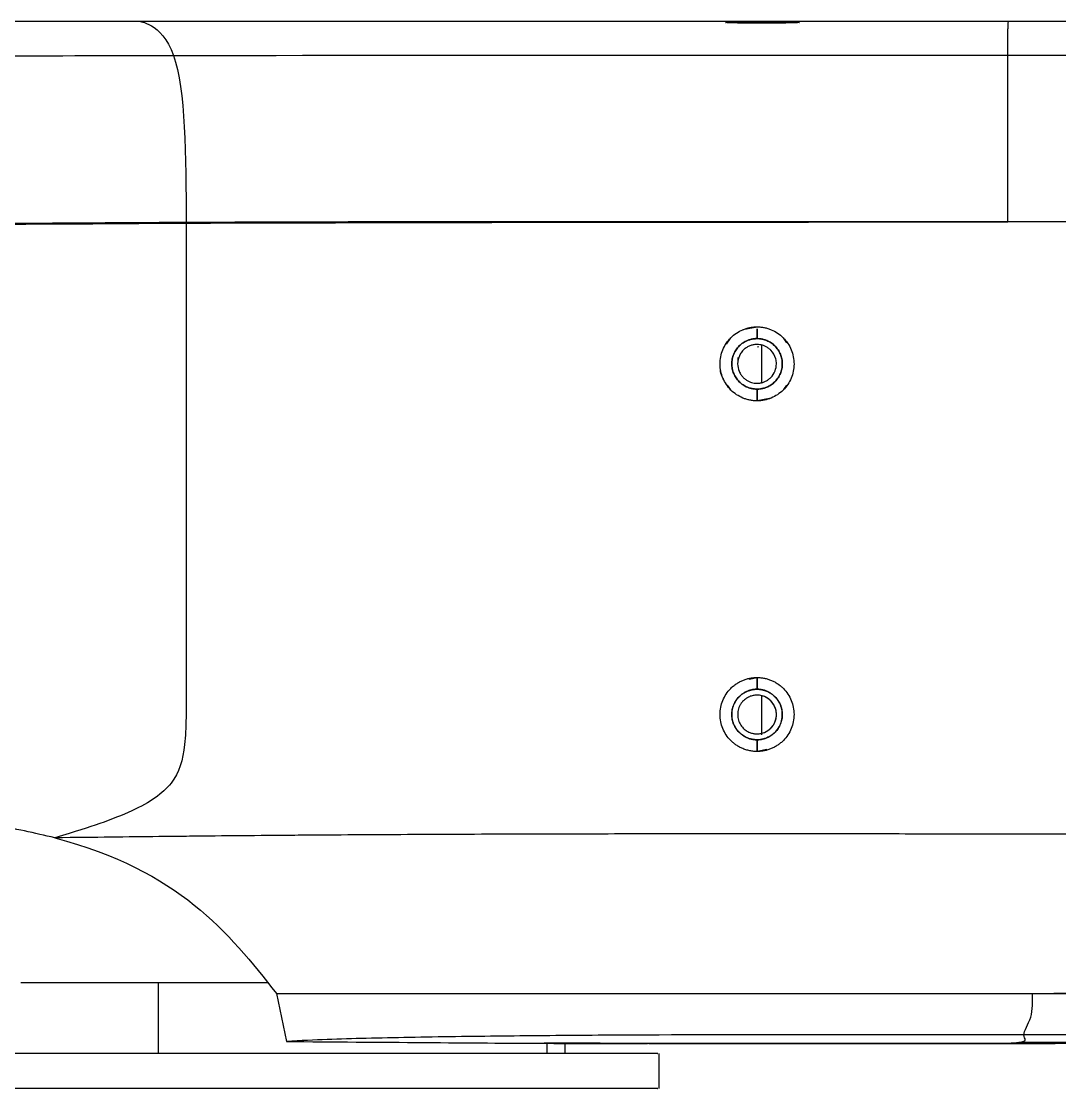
# Model space of a CAD drawing. Header units: millimetres. Extents: x 0 to 1189, y 0 to 841.
# Drawn here: x 481.69 to 525.91, y 254.66 to 300.1 of the extents above; entities that cross this region are included whole.
import ezdxf

# ---------------------------------------------------------------- set-up
doc = ezdxf.new("R2010")
doc.units = ezdxf.units.MM

msp = doc.modelspace()

# ---------------------------------------------------------------- linework, layer by layer
at = {"color": 8, "linetype": 'Continuous', "lineweight": 25}
for p, q in [((486.789, 300.096), (486.773, 300.097)), ((488.708, 291.508), (488.708, 291.508)), ((523.701, 291.57), (523.701, 291.571)), ((513.019, 286.595), (513.019, 286.595)), ((504.075, 256.164), (504.075, 256.595))]:
    msp.add_line(p, q, dxfattribs=at)
at = {"color": 7, "linetype": 'Continuous', "lineweight": 25}
for p, q in [((495.65, 300.1), (486.779, 300.097)), ((512.42, 286.976), (513.019, 287.095)), ((512.723, 287.067), (512.723, 287.067)), ((513.019, 287.006), (513.019, 286.595)), ((513.019, 286.595), (513.019, 287.006)), ((511.693, 286.371), (511.693, 286.371)), ((511.718, 286.354), (511.904, 286.633)), ((512.898, 286.588), (512.898, 286.588)), ((512.965, 286.594), (512.965, 286.594)), ((513.119, 286.59), (513.119, 286.59)), ((513.205, 286.33), (513.205, 284.732)), ((514.133, 286.633), (514.275, 286.42)), ((514.3, 286.436), (514.3, 286.436)), ((512.125, 286.118), (512.125, 286.118)), ((512.16, 286.166), (512.16, 286.166)), ((511.944, 285.518), (511.944, 285.518)), ((511.944, 285.515), (511.944, 285.515)), ((512.205, 285.789), (512.205, 285.579)), ((511.739, 284.602), (511.739, 284.602)), ((511.896, 284.42), (511.763, 284.618)), ((512.195, 284.829), (512.195, 284.829)), ((513.019, 284.445), (513.019, 283.945)), ((513.019, 283.945), (513.019, 284.445)), ((513.141, 284.452), (513.141, 284.452)), ((513.265, 284.474), (513.265, 284.474)), ((513.869, 284.862), (513.869, 284.862)), ((514.274, 284.618), (514.147, 284.428)), ((514.298, 284.602), (514.298, 284.602)), ((513.616, 284.064), (513.019, 283.945)), ((513.389, 283.989), (513.389, 283.989)), ((512.677, 272.1), (513.019, 272.167)), ((512.671, 272.128), (512.671, 272.128)), ((513.205, 271.379), (513.205, 269.723)), ((513.43, 269.099), (513.019, 269.017)), ((487.513, 259.164), (487.513, 256.164)), ((492.186, 259.164), (490.335, 259.164)), ((492.186, 259.164), (490.527, 259.164)), ((492.557, 258.715), (492.977, 256.673)), ((504.849, 256.164), (504.849, 256.591)), ((508.849, 254.664), (508.849, 256.164))]:
    msp.add_line(p, q, dxfattribs=at)
at = {"color": 7, "linetype": 'Continuous', "lineweight": 25, "flags": 128}
for points in [[(513.019, 271.417), (513.019, 271.417)], [(513.019, 269.767), (513.019, 269.767)]]:
    msp.add_lwpolyline(points, dxfattribs=at)
at = {"color": 7, "linetype": 'Continuous', "lineweight": 25}
msp.add_arc((513.019, 270.592), 0.825, 270, 90, dxfattribs=at)
for points in [[(486.773, 300.097), (473.791, 300.092), (461.046, 300.081), (454.46, 298.686)], [(486.773, 300.097), (486.649, 300.096), (487.656, 300.082), (488.168, 298.649)], [(488.168, 298.649), (499.624, 298.664), (512.903, 298.662), (523.702, 298.665)], [(488.168, 298.649), (488.679, 297.215), (488.693, 294.362), (488.708, 291.508)], [(523.701, 291.571), (523.701, 294.406), (523.702, 297.241), (523.702, 298.665)], [(523.702, 298.665), (534.502, 298.669), (542.822, 298.678), (552.555, 298.689)], [(523.701, 291.571), (534.502, 291.593), (542.821, 291.647), (553.37, 291.71)], [(461.617, 291.365), (469.272, 291.353), (477.801, 291.46), (488.708, 291.508)], [(488.708, 291.508), (499.615, 291.557), (512.899, 291.548), (523.701, 291.571)], [(513.019, 269.517), (513.019, 269.351), (513.019, 269.184), (513.019, 269.017)], [(513.019, 269.017), (513.019, 269.184), (513.019, 269.351), (513.019, 269.517)], [(483.118, 265.342), (488.421, 263.94), (490.489, 261.328), (492.557, 258.715)], [(486.163, 259.164), (484.675, 259.164), (483.166, 259.164), (481.668, 259.164)], [(487.384, 259.164), (486.947, 259.164), (486.506, 259.164), (486.064, 259.164)], [(487.513, 259.164), (487.066, 259.164), (486.615, 259.164), (486.163, 259.164)], [(492.557, 258.715), (503.768, 258.717), (514.979, 258.719), (524.743, 258.722)], [(524.383, 256.953), (524.375, 257.131), (524.78, 257.662), (524.756, 258.369), (524.743, 258.722)], [(524.743, 258.722), (534.508, 258.725), (542.827, 258.728), (553.379, 258.727)], [(524.161, 256.635), (524.61, 256.682), (524.391, 256.774), (524.383, 256.953)], [(538.079, 256.943), (533.51, 256.944), (529.332, 256.947), (524.383, 256.953)], [(492.977, 256.673), (496.967, 256.642), (500.956, 256.611), (503.959, 256.595)]]:
    msp.add_open_spline(points, degree=3, dxfattribs=at)
for points, knots in [([(486.779, 300.097), (485.165, 300.098), (483.476, 300.099), (481.786, 300.092), (481.711, 300.091)], [0, 0, 0, 0, 0.955438, 1, 1, 1, 1]), ([(501.124, 300.1), (499.198, 300.1), (494.416, 300.1), (489.631, 300.098), (486.773, 300.097)], [0, 0, 0, 0, 0.402662, 1, 1, 1, 1]), ([(523.737, 300.101), (521.574, 300.101), (517.104, 300.101), (510.221, 300.101), (504.845, 300.101), (501.775, 300.101), (501.118, 300.1)], [0, 0, 0, 0, 0.286997, 0.59304, 0.912935, 1, 1, 1, 1]), ([(511.674, 300.053), (511.675, 300.053), (511.675, 300.054), (511.681, 300.056), (511.691, 300.057), (511.709, 300.059), (511.74, 300.061), (511.809, 300.064), (511.931, 300.067), (512.128, 300.07), (512.369, 300.073), (512.597, 300.075), (512.791, 300.075), (512.941, 300.076), (513.094, 300.076), (513.197, 300.076), (513.249, 300.076)], [0, 0, 0, 0, 0.031467, 0.062856, 0.094242, 0.125699, 0.187933, 0.250179, 0.37451, 0.500018, 0.625527, 0.749858, 0.812113, 0.874338, 0.937173, 1, 1, 1, 1]), ([(513.249, 300.021), (513.223, 300.021), (513.172, 300.021), (513.094, 300.021), (513.017, 300.021), (512.915, 300.021), (512.791, 300.022), (512.597, 300.023), (512.369, 300.026), (512.128, 300.031), (511.931, 300.036), (511.809, 300.041), (511.74, 300.045), (511.702, 300.047), (511.679, 300.05), (511.676, 300.052), (511.674, 300.053)], [0, 0, 0, 0, 0.031458, 0.062842, 0.094231, 0.1257, 0.187911, 0.250177, 0.374505, 0.500012, 0.625521, 0.749855, 0.812088, 0.874338, 0.937154, 1, 1, 1, 1]), ([(513.249, 300.076), (513.275, 300.076), (513.327, 300.076), (513.404, 300.076), (513.482, 300.076), (513.583, 300.076), (513.708, 300.076), (513.901, 300.075), (514.13, 300.074), (514.37, 300.071), (514.568, 300.068), (514.689, 300.065), (514.759, 300.062), (514.796, 300.06), (514.82, 300.057), (514.823, 300.056), (514.824, 300.055)], [0, 0, 0, 0, 0.031479, 0.062871, 0.094253, 0.125701, 0.187945, 0.250181, 0.374512, 0.50002, 0.625529, 0.749859, 0.812107, 0.874339, 0.937162, 1, 1, 1, 1]), ([(514.824, 300.055), (514.824, 300.054), (514.823, 300.053), (514.817, 300.052), (514.808, 300.051), (514.79, 300.049), (514.759, 300.046), (514.689, 300.042), (514.568, 300.038), (514.37, 300.032), (514.13, 300.027), (513.901, 300.024), (513.708, 300.022), (513.558, 300.021), (513.405, 300.021), (513.301, 300.021), (513.249, 300.021)], [0, 0, 0, 0, 0.031466, 0.062854, 0.094239, 0.1257, 0.187925, 0.250183, 0.374517, 0.500026, 0.625532, 0.749861, 0.812094, 0.874338, 0.937149, 1, 1, 1, 1]), ([(550.905, 300.101), (549.273, 300.1), (545.957, 300.1), (540.86, 300.1), (535.497, 300.1), (529.759, 300.1), (525.799, 300.1), (523.737, 300.101)], [0, 0, 0, 0, 0.180117, 0.366111, 0.562105, 0.772105, 1, 1, 1, 1]), ([(463.091, 297.88), (463.388, 297.914), (464.502, 298.035), (467.574, 298.283), (474.53, 298.623), (482.439, 298.641), (488.168, 298.649)], [0, 0, 0, 0, 0.125, 0.25, 0.5, 1, 1, 1, 1]), ([(488.714, 291.552), (494.168, 291.577), (503.238, 291.583), (513.784, 291.576), (518.85, 291.575), (521.305, 291.575), (522.511, 291.576), (523.108, 291.576), (523.405, 291.577), (523.553, 291.577), (523.627, 291.577), (523.664, 291.577), (523.682, 291.577), (523.691, 291.577), (523.695, 291.577), (523.698, 291.577), (523.7, 291.577), (529.101, 291.582), (536.271, 291.608), (544.553, 291.656), (548.867, 291.682), (551.091, 291.696), (552.223, 291.703), (552.795, 291.707), (553.082, 291.708), (553.225, 291.709), (553.298, 291.71), (553.334, 291.71), (553.352, 291.71), (553.361, 291.71), (553.365, 291.71), (553.367, 291.71), (553.368, 291.71), (553.368, 291.71), (563.918, 291.775), (576.695, 291.847), (589.472, 291.918)], [0, 0, 0, 0, 0.125, 0.1875, 0.21875, 0.234375, 0.242187, 0.246094, 0.248047, 0.249023, 0.249512, 0.249756, 0.249878, 0.249939, 0.249969, 0.249969, 0.25, 0.25, 0.5, 0.625, 0.6875, 0.71875, 0.734375, 0.742187, 0.746094, 0.748047, 0.749023, 0.749512, 0.749756, 0.749878, 0.749939, 0.749969, 0.749969, 0.75, 0.75, 1, 1, 1, 1]), ([(451.848, 291.45), (452.288, 291.44), (453.37, 291.416), (455.438, 291.389), (457.416, 291.372), (458.919, 291.364), (459.841, 291.361), (460.816, 291.359), (462.107, 291.358), (463.936, 291.362), (466.332, 291.373), (469.027, 291.392), (472.138, 291.419), (475.729, 291.453), (479.844, 291.491), (484.195, 291.527), (487.178, 291.543), (488.714, 291.552)], [0, 0, 0, 0, 0.062011, 0.152529, 0.240009, 0.269302, 0.298069, 0.326274, 0.357329, 0.41068, 0.478104, 0.544183, 0.610255, 0.700594, 0.794842, 0.894337, 1, 1, 1, 1]), ([(488.714, 291.552), (488.714, 287.678), (488.712, 279.93), (488.712, 272.493), (488.715, 269.166), (488.345, 267.864), (487.429, 267.033), (486.471, 266.494), (485.044, 265.938), (484.02, 265.611), (483.118, 265.342)], [0, 0, 0, 0, 0.25, 0.5, 0.625, 0.75, 0.8125, 0.875, 0.9375, 1, 1, 1, 1]), ([(513.019, 283.945), (512.993, 283.945), (512.941, 283.946), (512.864, 283.952), (512.787, 283.961), (512.686, 283.979), (512.562, 284.01), (512.369, 284.079), (512.141, 284.2), (511.901, 284.396), (511.704, 284.635), (511.557, 284.907), (511.466, 285.202), (511.433, 285.512), (511.463, 285.824), (511.553, 286.124), (511.699, 286.398), (511.896, 286.639), (512.137, 286.837), (512.366, 286.96), (512.56, 287.029), (512.71, 287.067), (512.863, 287.091), (512.967, 287.094), (513.019, 287.095)], [0, 0, 0, 0, 0.015674, 0.031311, 0.046948, 0.062623, 0.093615, 0.124637, 0.186574, 0.249087, 0.311629, 0.373576, 0.435509, 0.498008, 0.561718, 0.62448, 0.686809, 0.749293, 0.812263, 0.874737, 0.905935, 0.937143, 0.968567, 1, 1, 1, 1]), ([(513.019, 287.095), (513.045, 287.095), (513.096, 287.094), (513.174, 287.088), (513.251, 287.078), (513.353, 287.061), (513.478, 287.029), (513.672, 286.96), (513.901, 286.837), (514.141, 286.639), (514.338, 286.398), (514.484, 286.124), (514.575, 285.824), (514.604, 285.512), (514.571, 285.202), (514.48, 284.907), (514.333, 284.635), (514.136, 284.396), (513.896, 284.2), (513.668, 284.079), (513.475, 284.01), (513.326, 283.973), (513.173, 283.949), (513.07, 283.946), (513.019, 283.945)], [0, 0, 0, 0, 0.01574, 0.031441, 0.04714, 0.062876, 0.094081, 0.125282, 0.187754, 0.250724, 0.313209, 0.375536, 0.438295, 0.502004, 0.564504, 0.626438, 0.688386, 0.750929, 0.813443, 0.87538, 0.906396, 0.937395, 0.968696, 1, 1, 1, 1]), ([(513.019, 284.445), (512.995, 284.445), (512.948, 284.446), (512.878, 284.453), (512.809, 284.465), (512.74, 284.481), (512.673, 284.501), (512.563, 284.543), (512.417, 284.62), (512.254, 284.755), (512.119, 284.919), (512.019, 285.106), (511.957, 285.309), (511.937, 285.52), (511.957, 285.731), (512.019, 285.934), (512.119, 286.121), (512.254, 286.285), (512.417, 286.42), (512.584, 286.509), (512.739, 286.561), (512.878, 286.59), (512.972, 286.593), (513.019, 286.595)], [0, 0, 0, 0, 0.020997, 0.041819, 0.062554, 0.083294, 0.104129, 0.125148, 0.187608, 0.250145, 0.312577, 0.375085, 0.437574, 0.500139, 0.56257, 0.625075, 0.687509, 0.750017, 0.812445, 0.87495, 0.916736, 0.958177, 1, 1, 1, 1]), ([(513.019, 286.595), (512.995, 286.595), (512.948, 286.594), (512.878, 286.587), (512.809, 286.575), (512.74, 286.559), (512.673, 286.539), (512.563, 286.497), (512.417, 286.42), (512.254, 286.285), (512.119, 286.121), (512.019, 285.934), (511.957, 285.731), (511.937, 285.52), (511.957, 285.309), (512.019, 285.106), (512.119, 284.919), (512.254, 284.755), (512.417, 284.62), (512.584, 284.531), (512.74, 284.479), (512.878, 284.45), (512.972, 284.447), (513.019, 284.445)], [0, 0, 0, 0, 0.020998, 0.041819, 0.062554, 0.083294, 0.104128, 0.125147, 0.187608, 0.250148, 0.312577, 0.375086, 0.437584, 0.500163, 0.562588, 0.625092, 0.68752, 0.750025, 0.812451, 0.874956, 0.916741, 0.95818, 1, 1, 1, 1]), ([(513.019, 286.345), (512.997, 286.344), (512.952, 286.343), (512.884, 286.335), (512.816, 286.321), (512.747, 286.3), (512.68, 286.274), (512.614, 286.24), (512.55, 286.201), (512.49, 286.155), (512.407, 286.079), (512.257, 285.891), (512.162, 285.564), (512.227, 285.244), (512.331, 285.054), (512.43, 284.936), (512.537, 284.846), (512.653, 284.777), (512.775, 284.729), (512.897, 284.7), (512.979, 284.697), (513.019, 284.695)], [0, 0, 0, 0, 0.025594, 0.05194, 0.078978, 0.106639, 0.134837, 0.163478, 0.192456, 0.221659, 0.250967, 0.323278, 0.499558, 0.624199, 0.692843, 0.74944, 0.802465, 0.854632, 0.905284, 0.953876, 1, 1, 1, 1]), ([(513.019, 286.595), (513.042, 286.595), (513.089, 286.594), (513.159, 286.587), (513.228, 286.575), (513.297, 286.559), (513.364, 286.539), (513.474, 286.498), (513.62, 286.42), (513.783, 286.285), (513.918, 286.122), (514.018, 285.934), (514.08, 285.732), (514.1, 285.52), (514.08, 285.309), (514.018, 285.106), (513.919, 284.919), (513.784, 284.755), (513.62, 284.62), (513.453, 284.532), (513.298, 284.479), (513.159, 284.45), (513.066, 284.447), (513.019, 284.445)], [0, 0, 0, 0, 0.020993, 0.041809, 0.062539, 0.083273, 0.104102, 0.125115, 0.187541, 0.250049, 0.312477, 0.37499, 0.437417, 0.499926, 0.562412, 0.624981, 0.68741, 0.749922, 0.81238, 0.874918, 0.916717, 0.958169, 1, 1, 1, 1]), ([(513.019, 284.445), (513.042, 284.445), (513.089, 284.446), (513.159, 284.453), (513.228, 284.465), (513.297, 284.481), (513.364, 284.501), (513.474, 284.543), (513.62, 284.62), (513.783, 284.755), (513.918, 284.918), (514.018, 285.106), (514.08, 285.308), (514.1, 285.52), (514.08, 285.731), (514.018, 285.934), (513.919, 286.121), (513.784, 286.285), (513.62, 286.42), (513.453, 286.508), (513.298, 286.561), (513.159, 286.59), (513.066, 286.593), (513.019, 286.595)], [0, 0, 0, 0, 0.020991, 0.041806, 0.062535, 0.083268, 0.104097, 0.12511, 0.187535, 0.25004, 0.312466, 0.374973, 0.437398, 0.499902, 0.562402, 0.624979, 0.68741, 0.749917, 0.812379, 0.874918, 0.916716, 0.958168, 1, 1, 1, 1]), ([(513.019, 284.695), (513.039, 284.695), (513.079, 284.696), (513.141, 284.703), (513.203, 284.715), (513.265, 284.732), (513.326, 284.754), (513.386, 284.781), (513.445, 284.813), (513.5, 284.849), (513.553, 284.891), (513.668, 284.996), (513.803, 285.2), (513.857, 285.49), (513.815, 285.807), (513.678, 286.045), (513.499, 286.196), (513.382, 286.265), (513.26, 286.312), (513.138, 286.34), (513.058, 286.343), (513.019, 286.345)], [0, 0, 0, 0, 0.023387, 0.047322, 0.071752, 0.096618, 0.121854, 0.147385, 0.173131, 0.19901, 0.224936, 0.250821, 0.380512, 0.500152, 0.584978, 0.749153, 0.803251, 0.855938, 0.906586, 0.954714, 1, 1, 1, 1]), ([(513.037, 286.233), (513.04, 286.235), (513.054, 286.243), (513.067, 286.251), (513.078, 286.257)], [0, 0, 0, 0, 0.204015, 1, 1, 1, 1]), ([(511.587, 284.882), (511.579, 284.894), (511.456, 285.073), (511.45, 285.301), (511.445, 285.515)], [0, 0, 0, 0, 0.065573, 1, 1, 1, 1]), ([(512.121, 271.886), (512.121, 271.887), (512.123, 271.888), (512.127, 271.891), (512.153, 271.907), (512.199, 271.938), (512.267, 271.977), (512.336, 272.013), (512.432, 272.055), (512.554, 272.1), (512.706, 272.138), (512.862, 272.163), (512.966, 272.166), (513.019, 272.167)], [0, 0, 0, 0, 0.001031, 0.006936, 0.015791, 0.097553, 0.179455, 0.261673, 0.344384, 0.50743, 0.671354, 0.83551, 1, 1, 1, 1]), ([(513.019, 272.167), (513.019, 272.082), (513.019, 271.998), (513.019, 271.834), (513.019, 271.751), (513.019, 271.667)], [0, 0, 0, 0, 0.5, 0.5, 1, 1, 1, 1]), ([(513.019, 271.667), (513.019, 271.751), (513.019, 271.834), (513.019, 271.998), (513.019, 272.082), (513.019, 272.167)], [0, 0, 0, 0, 0.5, 0.5, 1, 1, 1, 1]), ([(513.019, 272.167), (513.045, 272.167), (513.097, 272.166), (513.175, 272.16), (513.253, 272.15), (513.356, 272.132), (513.483, 272.1), (513.63, 272.046), (513.771, 271.979), (513.863, 271.922), (513.909, 271.891), (513.914, 271.888), (513.916, 271.887), (513.917, 271.886)], [0, 0, 0, 0, 0.08234, 0.164397, 0.246376, 0.328479, 0.492255, 0.655179, 0.819921, 0.983396, 0.991653, 0.996609, 1, 1, 1, 1]), ([(513.019, 269.017), (512.989, 269.018), (512.93, 269.019), (512.841, 269.026), (512.754, 269.039), (512.667, 269.056), (512.58, 269.078), (512.495, 269.106), (512.39, 269.146), (512.268, 269.204), (512.135, 269.285), (512.01, 269.379), (511.858, 269.519), (511.696, 269.719), (511.552, 269.991), (511.463, 270.286), (511.434, 270.593), (511.464, 270.901), (511.553, 271.195), (511.696, 271.466), (511.857, 271.664), (511.989, 271.786), (512.059, 271.842), (512.096, 271.869), (512.113, 271.881), (512.12, 271.886), (512.121, 271.886)], [0, 0, 0, 0, 0.022308, 0.044509, 0.066675, 0.088879, 0.111203, 0.133731, 0.156553, 0.195461, 0.234798, 0.273706, 0.312983, 0.389807, 0.466179, 0.542778, 0.620336, 0.696851, 0.77394, 0.849572, 0.926226, 0.964784, 0.984204, 0.993956, 0.998843, 1, 1, 1, 1]), ([(511.9, 271.7), (511.9, 271.701), (511.943, 271.765), (512.008, 271.808), (512.073, 271.852)], [0, 0, 0, 0, 0.0097766, 1, 1, 1, 1]), ([(513.917, 271.886), (513.918, 271.885), (513.924, 271.88), (513.941, 271.869), (513.978, 271.842), (514.048, 271.786), (514.18, 271.664), (514.341, 271.466), (514.484, 271.195), (514.573, 270.902), (514.604, 270.594), (514.574, 270.286), (514.485, 269.991), (514.341, 269.719), (514.179, 269.519), (514.027, 269.379), (513.902, 269.285), (513.769, 269.204), (513.627, 269.137), (513.479, 269.083), (513.327, 269.045), (513.174, 269.021), (513.07, 269.019), (513.019, 269.017)], [0, 0, 0, 0, 0.000963, 0.005851, 0.015606, 0.035032, 0.0736, 0.150183, 0.225925, 0.302728, 0.379565, 0.457142, 0.533761, 0.610154, 0.687, 0.726408, 0.765208, 0.804651, 0.843465, 0.88324, 0.922347, 0.96115, 1, 1, 1, 1]), ([(513.019, 269.517), (512.995, 269.518), (512.948, 269.518), (512.879, 269.525), (512.81, 269.537), (512.741, 269.553), (512.673, 269.573), (512.597, 269.602), (512.512, 269.642), (512.391, 269.715), (512.253, 269.827), (512.119, 269.991), (512.019, 270.178), (511.957, 270.381), (511.937, 270.592), (511.957, 270.803), (512.019, 271.006), (512.118, 271.193), (512.253, 271.356), (512.417, 271.492), (512.573, 271.575), (512.705, 271.622), (512.808, 271.648), (512.912, 271.664), (512.983, 271.666), (513.019, 271.667)], [0, 0, 0, 0, 0.020852, 0.041581, 0.062278, 0.083035, 0.103953, 0.125132, 0.156132, 0.187383, 0.250149, 0.312916, 0.375096, 0.437275, 0.500042, 0.562363, 0.624996, 0.687132, 0.749951, 0.812031, 0.874905, 0.905964, 0.937156, 0.968548, 1, 1, 1, 1]), ([(513.019, 271.667), (512.992, 271.667), (512.939, 271.666), (512.861, 271.658), (512.786, 271.645), (512.712, 271.626), (512.641, 271.603), (512.571, 271.574), (512.504, 271.54), (512.439, 271.501), (512.376, 271.457), (512.316, 271.407), (512.208, 271.306), (512.074, 271.138), (511.965, 270.874), (511.933, 270.592), (511.965, 270.31), (512.074, 270.047), (512.222, 269.861), (512.364, 269.734), (512.48, 269.655), (512.605, 269.593), (512.736, 269.549), (512.875, 269.522), (512.97, 269.519), (513.019, 269.517)], [0, 0, 0, 0, 0.023655, 0.046777, 0.069475, 0.091868, 0.114075, 0.136222, 0.158434, 0.180834, 0.203545, 0.226682, 0.250356, 0.33455, 0.415758, 0.500057, 0.584261, 0.665471, 0.749759, 0.792704, 0.834162, 0.874858, 0.91556, 0.957032, 1, 1, 1, 1]), ([(513.019, 271.417), (512.998, 271.417), (512.954, 271.416), (512.885, 271.407), (512.81, 271.392), (512.73, 271.367), (512.647, 271.331), (512.562, 271.282), (512.479, 271.219), (512.4, 271.142), (512.329, 271.05), (512.27, 270.946), (512.226, 270.833), (512.2, 270.714), (512.188, 270.552), (512.217, 270.351), (512.318, 270.137), (512.461, 269.972), (512.62, 269.862), (512.772, 269.8), (512.904, 269.771), (512.984, 269.768), (513.019, 269.767)], [0, 0, 0, 0, 0.024113, 0.050848, 0.08031, 0.112564, 0.147625, 0.18543, 0.225823, 0.26854, 0.313202, 0.359323, 0.406326, 0.453584, 0.500462, 0.594103, 0.685599, 0.770253, 0.844839, 0.907907, 0.959389, 1, 1, 1, 1]), ([(513.019, 271.667), (513.042, 271.667), (513.089, 271.666), (513.159, 271.659), (513.24, 271.645), (513.33, 271.623), (513.462, 271.576), (513.618, 271.493), (513.781, 271.359), (513.916, 271.197), (514.016, 271.011), (514.079, 270.81), (514.1, 270.6), (514.081, 270.389), (514.021, 270.186), (513.923, 269.998), (513.789, 269.833), (513.652, 269.719), (513.531, 269.645), (513.423, 269.594), (513.3, 269.551), (513.16, 269.522), (513.066, 269.519), (513.019, 269.517)], [0, 0, 0, 0, 0.020894, 0.041719, 0.062565, 0.093605, 0.124526, 0.18708, 0.248876, 0.31134, 0.373272, 0.435433, 0.497599, 0.560392, 0.622586, 0.684759, 0.747496, 0.810585, 0.842324, 0.873725, 0.916234, 0.958085, 1, 1, 1, 1]), ([(513.019, 269.517), (513.045, 269.518), (513.099, 269.519), (513.177, 269.527), (513.254, 269.54), (513.328, 269.559), (513.4, 269.583), (513.47, 269.612), (513.538, 269.646), (513.603, 269.686), (513.666, 269.731), (513.727, 269.782), (513.834, 269.884), (513.967, 270.054), (514.074, 270.318), (514.104, 270.6), (514.07, 270.881), (513.96, 271.142), (513.813, 271.326), (513.671, 271.452), (513.554, 271.531), (513.431, 271.592), (513.3, 271.636), (513.161, 271.662), (513.067, 271.666), (513.019, 271.667)], [0, 0, 0, 0, 0.023902, 0.047256, 0.070173, 0.092775, 0.115187, 0.137535, 0.159951, 0.182562, 0.205492, 0.228862, 0.252784, 0.336973, 0.418178, 0.502474, 0.586261, 0.667098, 0.75097, 0.793694, 0.834953, 0.875463, 0.915977, 0.957252, 1, 1, 1, 1]), ([(513.019, 269.767), (513.039, 269.768), (513.084, 269.769), (513.155, 269.777), (513.234, 269.794), (513.319, 269.822), (513.41, 269.863), (513.502, 269.921), (513.593, 269.995), (513.676, 270.088), (513.748, 270.198), (513.802, 270.322), (513.836, 270.455), (513.849, 270.614), (513.827, 270.796), (513.753, 270.984), (513.642, 271.143), (513.51, 271.262), (513.372, 271.343), (513.24, 271.39), (513.124, 271.413), (513.051, 271.416), (513.019, 271.417)], [0, 0, 0, 0, 0.024186, 0.051715, 0.082753, 0.117419, 0.155755, 0.19769, 0.243003, 0.291295, 0.34198, 0.394297, 0.447366, 0.500255, 0.579027, 0.657271, 0.732059, 0.801024, 0.862652, 0.916289, 0.961937, 1, 1, 1, 1]), ([(483.118, 265.342), (482.255, 265.54), (480.425, 265.959), (477.477, 266.336), (474.261, 266.623), (470.844, 266.808), (467.68, 266.908), (464.833, 266.962), (462.626, 266.987), (460.877, 267.001), (459.546, 267.01), (458.36, 267.015), (457.203, 267.019), (455.564, 267.022), (453.579, 267.021), (451.766, 267.016), (450.922, 267.01), (450.658, 267.009)], [0, 0, 0, 0, 0.064905, 0.137693, 0.217209, 0.302662, 0.39384, 0.462771, 0.535357, 0.5854, 0.624742, 0.665102, 0.70639, 0.748507, 0.849394, 0.952918, 1, 1, 1, 1]), ([(572.779, 264.411), (569.644, 264.502), (566.677, 264.613), (560.923, 264.838), (558.129, 264.952), (555.192, 265.06), (554.707, 265.078), (554.189, 265.096), (553.987, 265.103), (553.942, 265.105), (553.935, 265.105), (553.931, 265.105), (553.929, 265.105), (553.922, 265.105), (553.906, 265.106), (553.852, 265.108), (553.487, 265.12), (552.513, 265.153), (550.394, 265.22), (546.379, 265.328), (543.221, 265.384), (539.079, 265.439), (537.044, 265.457), (532.859, 265.481), (529.636, 265.491), (525.78, 265.497), (524.065, 265.499), (523.57, 265.5), (523.381, 265.5), (523.349, 265.5), (523.336, 265.5), (523.332, 265.5), (523.33, 265.5), (523.315, 265.5), (523.226, 265.5), (522.975, 265.501), (521.443, 265.503), (518.582, 265.506), (515.756, 265.508), (512.897, 265.51), (511.453, 265.51), (508.53, 265.508), (507.051, 265.506), (504.801, 265.502), (504.045, 265.5), (502.524, 265.496), (500.993, 265.491), (499.463, 265.484), (497.944, 265.477), (497.19, 265.473), (495.685, 265.464), (494.934, 265.459), (493.802, 265.451), (493.424, 265.449), (492.665, 265.443), (491.524, 265.433), (490.017, 265.419), (488.935, 265.408), (488.23, 265.401), (487.886, 265.397), (486.191, 265.378), (484.892, 265.362), (483.118, 265.342)], [0, 0, 0, 0, 0.0625, 0.0625, 0.125, 0.125, 0.132813, 0.136719, 0.137695, 0.137817, 0.137817, 0.137878, 0.137878, 0.137939, 0.138184, 0.138672, 0.140625, 0.15625, 0.1875, 0.25, 0.375, 0.375, 0.5, 0.5, 0.625, 0.6875, 0.703125, 0.710937, 0.711914, 0.712402, 0.712524, 0.712524, 0.712646, 0.712646, 0.712891, 0.714844, 0.71875, 0.75, 0.78125, 0.78125, 0.8125, 0.8125, 0.84375, 0.84375, 0.859375, 0.859375, 0.875, 0.890625, 0.890625, 0.90625, 0.90625, 0.921875, 0.921875, 0.929687, 0.929687, 0.9375, 0.953125, 0.960937, 0.960937, 0.96875, 0.96875, 1, 1, 1, 1]), ([(490.335, 259.164), (490.334, 259.164), (490.334, 259.164), (490.332, 259.164), (490.329, 259.164), (490.322, 259.164), (490.309, 259.164), (490.283, 259.164), (490.23, 259.164), (490.125, 259.164), (489.914, 259.164), (489.489, 259.164), (488.632, 259.164), (487.886, 259.164), (487.384, 259.164)], [0, 0, 0, 0, 0.000977, 0.000977, 0.001953, 0.003906, 0.007813, 0.015625, 0.03125, 0.0625, 0.125, 0.25, 0.5, 1, 1, 1, 1]), ([(490.527, 259.164), (490.522, 259.164), (490.519, 259.164), (490.511, 259.164), (490.5, 259.164), (490.473, 259.164), (490.419, 259.164), (490.312, 259.164), (490.096, 259.164), (489.662, 259.164), (488.787, 259.164), (488.025, 259.164), (487.513, 259.164)], [0, 0, 0, 0, 0.003906, 0.003906, 0.007813, 0.015625, 0.03125, 0.0625, 0.125, 0.25, 0.5, 1, 1, 1, 1]), ([(492.557, 258.715), (500.965, 258.716), (511.475, 258.719), (521.032, 258.721), (523.828, 258.722), (524.747, 258.722), (526.562, 258.722), (531.04, 258.724), (538.711, 258.726), (546.631, 258.727), (551.42, 258.727), (553.373, 258.727), (554.369, 258.726), (557.414, 258.726), (567.938, 258.724), (580.082, 258.72), (590.176, 258.716)], [0, 0, 0, 0, 0.25, 0.3125, 0.3125, 0.34375, 0.34375, 0.375, 0.5, 0.625, 0.65625, 0.65625, 0.6875, 0.6875, 0.75, 1, 1, 1, 1]), ([(524.383, 256.953), (521.908, 256.955), (516.573, 256.963), (509.745, 256.957), (504.153, 256.922), (500.175, 256.88), (496.222, 256.808), (494.219, 256.745), (492.977, 256.673)], [0, 0, 0, 0, 0.25, 0.5, 0.625, 0.75, 0.875, 1, 1, 1, 1]), ([(521.941, 256.585), (521.684, 256.585), (520.742, 256.586), (518.28, 256.587), (513.065, 256.59), (507.601, 256.593), (503.959, 256.595)], [0, 0, 0, 0, 0.125, 0.25, 0.5, 1, 1, 1, 1]), ([(503.959, 256.595), (504.505, 256.593), (505.625, 256.588), (506.915, 256.583), (507.875, 256.581), (508.228, 256.581), (508.359, 256.581)], [0, 0, 0, 0, 0.264871, 0.542979, 0.830108, 1, 1, 1, 1]), ([(508.413, 256.581), (509.795, 256.58), (512.581, 256.58), (516.82, 256.58), (521.219, 256.58), (524.187, 256.581), (525.716, 256.581)], [0, 0, 0, 0, 0.2389, 0.481401, 0.732741, 1, 1, 1, 1]), ([(509.172, 256.58), (509.171, 256.58), (509.169, 256.58), (508.928, 256.58), (508.678, 256.58), (508.609, 256.581)], [0, 0, 0, 0, 0.332287, 0.815886, 1, 1, 1, 1]), ([(521.941, 256.585), (522.049, 256.585), (522.443, 256.586), (523.349, 256.593), (523.937, 256.612), (524.161, 256.635)], [0, 0, 0, 0, 0.25, 0.5, 1, 1, 1, 1]), ([(525.095, 256.582), (524.706, 256.582), (523.868, 256.583), (522.629, 256.584), (522.09, 256.585), (521.941, 256.585)], [0, 0, 0, 0, 0.5, 0.75, 1, 1, 1, 1]), ([(535.612, 256.615), (534.251, 256.62), (532.241, 256.625), (528.652, 256.631), (526.031, 256.633), (524.161, 256.635)], [0, 0, 0, 0, 0.25, 0.5, 1, 1, 1, 1]), ([(535.612, 256.615), (534.223, 256.604), (532.218, 256.593), (528.821, 256.582), (526.574, 256.582), (525.095, 256.582)], [0, 0, 0, 0, 0.25, 0.5, 1, 1, 1, 1]), ([(525.898, 256.581), (525.875, 256.581), (525.845, 256.581), (525.729, 256.581), (525.7, 256.581)], [0, 0, 0, 0, 0.756647, 1, 1, 1, 1]), ([(500.888, 256.164), (499.005, 256.164), (496.286, 256.164), (493.132, 256.164), (492.327, 256.164), (492.125, 256.164), (492.074, 256.164), (492.062, 256.164), (492.057, 256.164), (492.054, 256.164), (492.041, 256.164), (491.99, 256.164), (491.787, 256.164), (490.973, 256.164), (487.658, 256.164), (481.668, 256.164), (475.677, 256.164), (472.362, 256.164), (471.548, 256.164), (471.345, 256.164), (471.294, 256.164), (471.281, 256.164), (471.278, 256.164), (471.273, 256.164), (471.261, 256.164), (471.21, 256.164), (471.008, 256.164), (470.203, 256.164), (467.043, 256.164), (464.231, 256.164), (462.05, 256.164)], [0, 0, 0, 0, 0.125, 0.15625, 0.164062, 0.166016, 0.166504, 0.166626, 0.166626, 0.166748, 0.166992, 0.167969, 0.171875, 0.1875, 0.25, 0.5, 0.75, 0.8125, 0.828125, 0.832031, 0.833008, 0.833252, 0.833374, 0.833374, 0.833496, 0.833984, 0.835937, 0.84375, 0.875, 1, 1, 1, 1]), ([(508.775, 256.164), (508.789, 256.164), (508.834, 256.164), (508.271, 256.164), (507.448, 256.164), (506.631, 256.164), (506.018, 256.164), (505.184, 256.164), (504.253, 256.164), (503.226, 256.164), (502.113, 256.164), (501.296, 256.164), (500.888, 256.164)], [0, 0, 0, 0, 0.088918, 0.273728, 0.458829, 0.501523, 0.58472, 0.667889, 0.751007, 0.834061, 0.917052, 1, 1, 1, 1]), ([(500.888, 254.664), (499.005, 254.664), (496.286, 254.664), (493.132, 254.664), (492.327, 254.664), (492.125, 254.664), (492.074, 254.664), (492.062, 254.664), (492.057, 254.664), (492.054, 254.664), (492.041, 254.664), (491.99, 254.664), (491.787, 254.664), (490.973, 254.664), (487.658, 254.664), (481.668, 254.664), (475.677, 254.664), (472.362, 254.664), (471.548, 254.664), (471.345, 254.664), (471.294, 254.664), (471.281, 254.664), (471.278, 254.664), (471.273, 254.664), (471.261, 254.664), (471.21, 254.664), (471.008, 254.664), (470.203, 254.664), (467.041, 254.666), (464.207, 254.687), (461.957, 254.753)], [0, 0, 0, 0, 0.125, 0.15625, 0.164062, 0.166016, 0.166504, 0.166626, 0.166626, 0.166748, 0.166992, 0.167969, 0.171875, 0.1875, 0.25, 0.5, 0.75, 0.8125, 0.828125, 0.832031, 0.833008, 0.833252, 0.833374, 0.833374, 0.833496, 0.833984, 0.835938, 0.84375, 0.875, 1, 1, 1, 1]), ([(508.775, 254.664), (508.789, 254.664), (508.834, 254.664), (508.271, 254.664), (507.448, 254.664), (506.631, 254.664), (506.018, 254.664), (505.184, 254.664), (504.253, 254.664), (503.226, 254.664), (502.113, 254.664), (501.296, 254.664), (500.888, 254.664)], [0, 0, 0, 0, 0.0889184, 0.2737285, 0.4588287, 0.5015232, 0.5847203, 0.667889, 0.7510069, 0.8340607, 0.9170516, 1, 1, 1, 1])]:
    msp.add_open_spline(points, degree=3, knots=knots, dxfattribs=at)
at = {"color": 8, "linetype": 'Continuous', "lineweight": 25}
for points, knots in [([(523.702, 298.665), (523.702, 298.852), (523.703, 299.247), (523.704, 299.588), (523.706, 299.838), (523.71, 300.018), (523.718, 300.097), (523.732, 300.098), (523.738, 300.099)], [0, 0, 0, 0, 0.118359, 0.251291, 0.395352, 0.546794, 0.79026, 1, 1, 1, 1]), ([(525.7, 256.581), (525.648, 256.581), (525.525, 256.581), (525.252, 256.581), (525.095, 256.582)], [0, 0, 0, 0, 0.423556, 1, 1, 1, 1])]:
    msp.add_open_spline(points, degree=3, knots=knots, dxfattribs=at)

doc.saveas('drawing.dxf')
